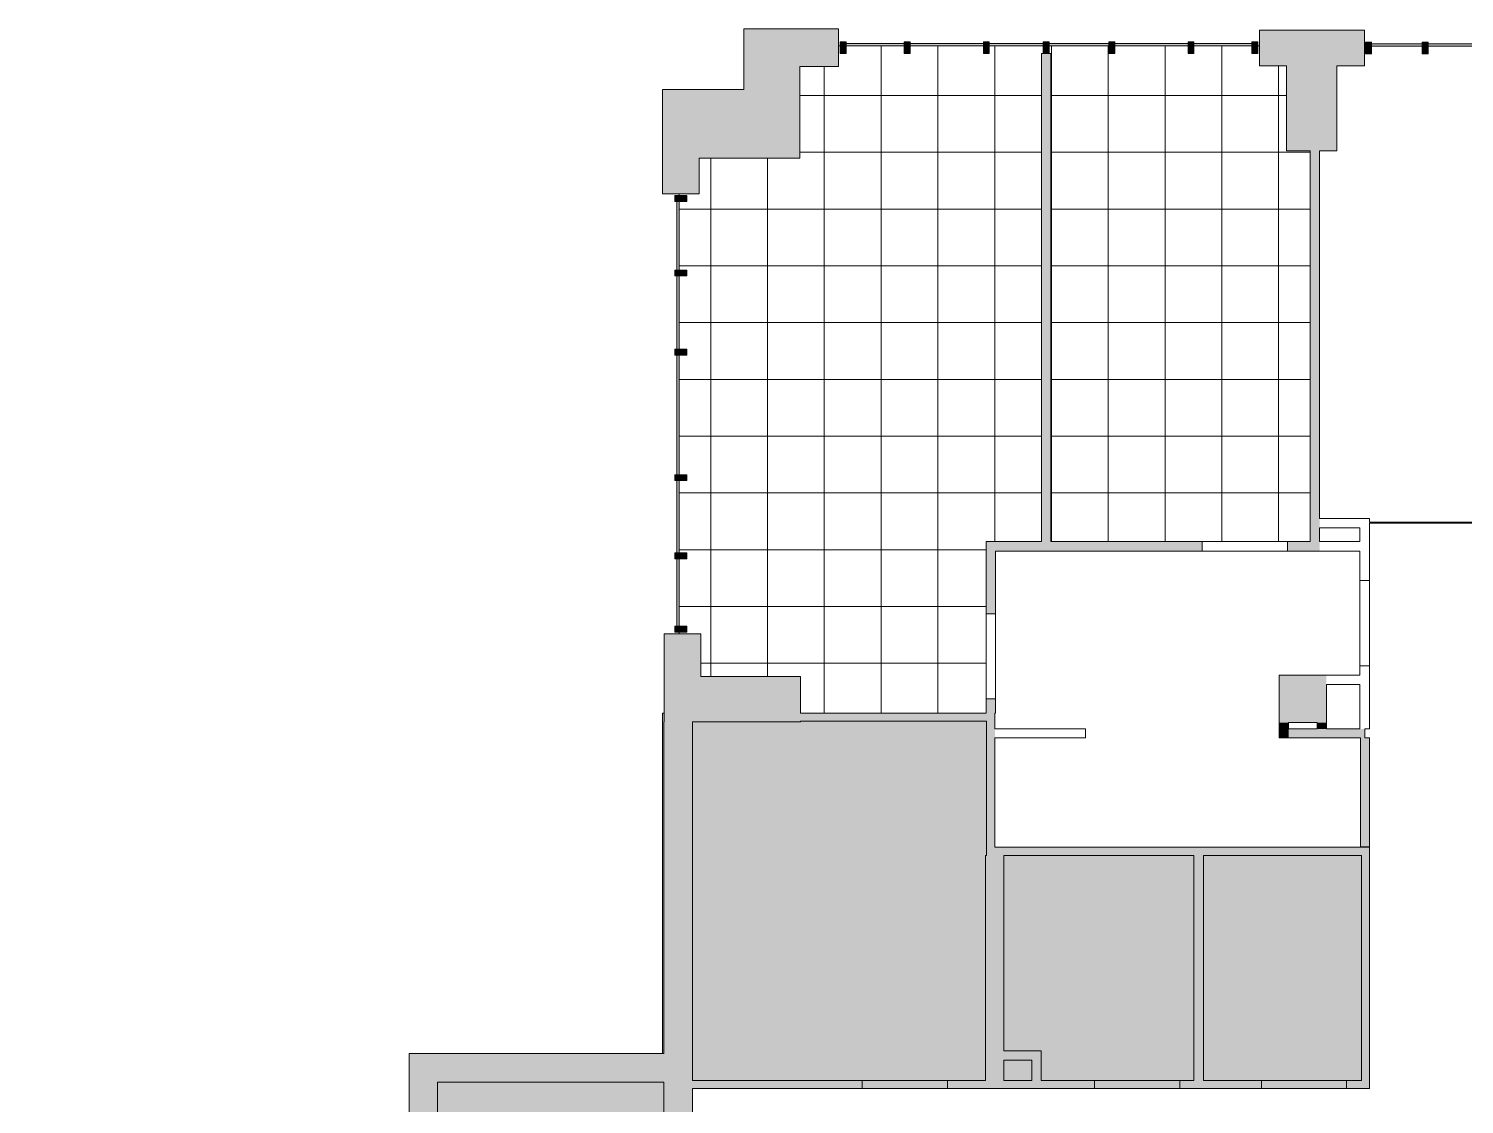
# Model space of a CAD drawing. Header units: inches. Extents: x -674 to 800, y -349 to 915.
# Drawn here: x -674 to -67, y 461 to 915 of the extents above; entities that cross this region are included whole.
import ezdxf

# ---------------------------------------------------------------- set-up
doc = ezdxf.new("R2010")
doc.units = ezdxf.units.IN
doc.header["$MEASUREMENT"] = 0
for name, color, linetype, lineweight in [('A-CLNG', 13, 'Continuous', 9), ('A-CLNG-PATT', 13, 'Continuous', 9), ('A-DETL-GENF', 92, 'Continuous', 9), ('A-DETL-THIN', 151, 'Continuous', 9), ('A-GLAZ-CURT', 52, 'Continuous', 13), ('A-GLAZ-CWMG', 51, 'Continuous', 13), ('A-WALL', 113, 'Continuous', 13), ('A-WALL-PATT', 111, 'Continuous', 13), ('I-WALL', 2, 'Continuous', 9)]:
    doc.layers.add(name, color=color, linetype=linetype, lineweight=lineweight)

# ---------------------------------------------------------------- blocks, each defined once
blk = doc.blocks.new('System Panel - Glazed-1562996-Reflected Ceiling Plan')
at = {"layer": 'A-GLAZ-CURT', "lineweight": 9}
blk.add_hatch(color=55, dxfattribs=at).paths.add_polyline_path([(12.25, 0.75), (12.25, 1.75), (-12.25, 1.75), (-12.25, 0.75)], flags=0)
at = {"layer": 'A-GLAZ-CURT', "color": 7, "lineweight": 20}
for p, q in [((-12.25, 0.75), (-12.25, 1.75)), ((-12.25, 1.75), (12.25, 1.75)), ((12.25, 0.75), (-12.25, 0.75)), ((12.25, 1.75), (12.25, 0.75))]:
    blk.add_line(p, q, dxfattribs=at)
blk = doc.blocks.new('System Panel - Glazed-1562998-Reflected Ceiling Plan')
at = {"layer": 'A-GLAZ-CURT', "lineweight": 9}
blk.add_hatch(color=55, dxfattribs=at).paths.add_polyline_path([(15.5, 0.75), (15.5, 1.75), (-15.5, 1.75), (-15.5, 0.75)], flags=0)
at = {"layer": 'A-GLAZ-CURT', "color": 7, "lineweight": 20}
for p, q in [((-15.5, 0.75), (-15.5, 1.75)), ((-15.5, 1.75), (15.5, 1.75)), ((15.5, 0.75), (-15.5, 0.75)), ((15.5, 1.75), (15.5, 0.75))]:
    blk.add_line(p, q, dxfattribs=at)
blk = doc.blocks.new('System Panel - Glazed-1563122-Reflected Ceiling Plan')
at = {"layer": 'A-GLAZ-CURT', "lineweight": 9}
blk.add_hatch(color=55, dxfattribs=at).paths.add_polyline_path([(-11.375, 0.75), (11.375, 0.75), (11.375, 1.75), (-11.375, 1.75)], flags=0)
at = {"layer": 'A-GLAZ-CURT', "color": 7, "lineweight": 20}
for p, q in [((-11.375, 0.75), (-11.375, 1.75)), ((-11.375, 1.75), (11.375, 1.75)), ((11.375, 0.75), (-11.375, 0.75)), ((11.375, 1.75), (11.375, 0.75))]:
    blk.add_line(p, q, dxfattribs=at)
blk = doc.blocks.new('System Panel - Glazed-1563123-Reflected Ceiling Plan')
at = {"layer": 'A-GLAZ-CURT', "lineweight": 9}
blk.add_hatch(color=55, dxfattribs=at).paths.add_polyline_path([(-12.625, 0.75), (12.625, 0.75), (12.625, 1.75), (-12.625, 1.75)], flags=0)
at = {"layer": 'A-GLAZ-CURT', "color": 7, "lineweight": 20}
for p, q in [((-12.625, 0.75), (-12.625, 1.75)), ((-12.625, 1.75), (12.625, 1.75)), ((12.625, 0.75), (-12.625, 0.75)), ((12.625, 1.75), (12.625, 0.75))]:
    blk.add_line(p, q, dxfattribs=at)
blk = doc.blocks.new('Rectangular Mullion - Rectangular Mullion 1-1562989-Reflected Ceiling Plan')
at = {"layer": 'A-GLAZ-CWMG', "lineweight": 9}
blk.add_hatch(color=55, dxfattribs=at).paths.add_polyline_path([(1.25, 2.5), (1.25, -2.5), (-1.25, -2.5), (-1.25, 2.5)], flags=0)
at = {"layer": 'A-GLAZ-CWMG', "color": 7, "lineweight": 20}
for p, q in [((1.25, 2.5), (-1.25, 2.5)), ((-1.25, 2.5), (-1.25, -2.5)), ((1.25, -2.5), (1.25, 2.5)), ((-1.25, -2.5), (1.25, -2.5))]:
    blk.add_line(p, q, dxfattribs=at)
blk = doc.blocks.new('System Panel - Glazed-1563109-Reflected Ceiling Plan')
at = {"layer": 'A-GLAZ-CURT', "lineweight": 9}
blk.add_hatch(color=55, dxfattribs=at).paths.add_polyline_path([(10.75, 0.75), (10.75, 1.75), (-10.75, 1.75), (-10.75, 0.75)], flags=0)
at = {"layer": 'A-GLAZ-CURT', "color": 7, "lineweight": 20}
for p, q in [((-10.75, 0.75), (-10.75, 1.75)), ((-10.75, 1.75), (10.75, 1.75)), ((10.75, 0.75), (-10.75, 0.75)), ((10.75, 1.75), (10.75, 0.75))]:
    blk.add_line(p, q, dxfattribs=at)
blk = doc.blocks.new('System Panel - Glazed-1569523-Reflected Ceiling Plan')
at = {"layer": 'A-GLAZ-CURT', "lineweight": 9}
blk.add_hatch(color=55, dxfattribs=at).paths.add_polyline_path([(14.25, -0.75), (-14.25, -0.75), (-14.25, -1.75), (14.25, -1.75)], flags=0)
at = {"layer": 'A-GLAZ-CURT', "color": 7, "lineweight": 20}
for p, q in [((-14.25, -1.75), (-14.25, -0.75)), ((-14.25, -0.75), (14.25, -0.75)), ((14.25, -1.75), (-14.25, -1.75)), ((14.25, -0.75), (14.25, -1.75))]:
    blk.add_line(p, q, dxfattribs=at)
blk = doc.blocks.new('System Panel - Glazed-1569524-Reflected Ceiling Plan')
at = {"layer": 'A-GLAZ-CURT', "lineweight": 9}
blk.add_hatch(color=55, dxfattribs=at).paths.add_polyline_path([(15.25, -0.75), (-15.25, -0.75), (-15.25, -1.75), (15.25, -1.75)], flags=0)
at = {"layer": 'A-GLAZ-CURT', "color": 7, "lineweight": 20}
for p, q in [((-15.25, -1.75), (-15.25, -0.75)), ((-15.25, -0.75), (15.25, -0.75)), ((15.25, -1.75), (-15.25, -1.75)), ((15.25, -0.75), (15.25, -1.75))]:
    blk.add_line(p, q, dxfattribs=at)
blk = doc.blocks.new('System Panel - Glazed-1569525-Reflected Ceiling Plan')
at = {"layer": 'A-GLAZ-CURT', "lineweight": 9}
blk.add_hatch(color=55, dxfattribs=at).paths.add_polyline_path([(25.25, -0.75), (-25.25, -0.75), (-25.25, -1.75), (25.25, -1.75)], flags=0)
at = {"layer": 'A-GLAZ-CURT', "color": 7, "lineweight": 20}
for p, q in [((-25.25, -1.75), (-25.25, -0.75)), ((-25.25, -0.75), (25.25, -0.75)), ((25.25, -1.75), (-25.25, -1.75)), ((25.25, -0.75), (25.25, -1.75))]:
    blk.add_line(p, q, dxfattribs=at)
blk = doc.blocks.new('System Panel - Glazed-1569526-Reflected Ceiling Plan')
at = {"layer": 'A-GLAZ-CURT', "lineweight": 9}
blk.add_hatch(color=55, dxfattribs=at).paths.add_polyline_path([(15.5, -0.75), (-15.5, -0.75), (-15.5, -1.75), (15.5, -1.75)], flags=0)
at = {"layer": 'A-GLAZ-CURT', "color": 7, "lineweight": 20}
for p, q in [((-15.5, -1.75), (-15.5, -0.75)), ((-15.5, -0.75), (15.5, -0.75)), ((15.5, -1.75), (-15.5, -1.75)), ((15.5, -0.75), (15.5, -1.75))]:
    blk.add_line(p, q, dxfattribs=at)
blk = doc.blocks.new('System Panel - Glazed-1569527-Reflected Ceiling Plan')
at = {"layer": 'A-GLAZ-CURT', "lineweight": 9}
blk.add_hatch(color=55, dxfattribs=at).paths.add_polyline_path([(14.5, -1.75), (14.5, -0.75), (-14.5, -0.75), (-14.5, -1.75), (-14.4, -1.75)], flags=0)
at = {"layer": 'A-GLAZ-CURT', "color": 7, "lineweight": 20}
for p, q in [((-14.5, -1.75), (-14.5, -0.75)), ((-14.5, -0.75), (14.5, -0.75)), ((14.5, -1.75), (-14.5, -1.75)), ((14.5, -0.75), (14.5, -1.75))]:
    blk.add_line(p, q, dxfattribs=at)
blk = doc.blocks.new('Rectangular Mullion - Rectangular Mullion 1-1568341-Reflected Ceiling Plan')
at = {"layer": 'A-GLAZ-CWMG', "lineweight": 9}
blk.add_hatch(color=55, dxfattribs=at).paths.add_polyline_path([(1.25, 2.5), (1.25, -2.5), (-1.25, -2.5), (-1.25, 2.5)], flags=0)
at = {"layer": 'A-GLAZ-CWMG', "color": 7, "lineweight": 20}
for p, q in [((1.25, 2.5), (-1.25, 2.5)), ((-1.25, 2.5), (-1.25, -2.5)), ((1.25, -2.5), (1.25, 2.5)), ((-1.25, -2.5), (1.25, -2.5))]:
    blk.add_line(p, q, dxfattribs=at)

msp = doc.modelspace()

# ---------------------------------------------------------------- hatches: boundary and pattern name
at = {"layer": 'A-CLNG-PATT', "lineweight": 13}
h = msp.add_hatch(dxfattribs=at)
h.set_pattern_fill('FP_8', color=256, style=0, pattern_type=2)
h.set_pattern_definition([(90, (-265.46, 766.905), (24, -1e-15), []), (0, (-265.46, 766.905), (0, -24), [])])
h.paths.add_polyline_path([(-269.09, 625.9), (-269.09, 698.39), (-245.71, 698.39), (-245.71, 904.65), (-244.96, 904.65), (-244.96, 907.9), (-267.71, 907.9), (-267.71, 904.65), (-270.21, 904.65), (-270.21, 907.9), (-301.21, 907.9), (-301.21, 904.65), (-303.71, 904.65), (-303.71, 907.9), (-328.21, 907.9), (-328.21, 904.65), (-330.71, 904.65), (-330.71, 907.9), (-331.46, 907.9), (-331.46, 899.15), (-347.84, 899.13), (-347.84, 860.4), (-390.34, 860.4), (-390.34, 845.4), (-398.84, 845.4), (-398.84, 844.65), (-395.59, 844.65), (-395.59, 842.15), (-398.84, 842.15), (-398.84, 813.15), (-395.59, 813.15), (-395.59, 810.65), (-398.84, 810.65), (-398.84, 779.65), (-395.59, 779.65), (-395.59, 777.15), (-398.84, 777.15), (-398.84, 726.65), (-395.59, 726.65), (-395.59, 724.15), (-398.84, 724.15), (-398.84, 693.65), (-395.59, 693.65), (-395.59, 691.15), (-398.84, 691.15), (-398.84, 662.65), (-395.59, 662.65), (-395.59, 660.15), (-398.84, 660.15), (-398.84, 659.4), (-389.59, 659.4), (-389.59, 641.4), (-347.46, 641.4), (-347.46, 625.9)], flags=0)
h.paths.add_polyline_path([(-150.92, 698.39), (-132.09, 698.39), (-132.09, 863.47), (-142.09, 863.47), (-142.09, 899.47), (-153.46, 899.47), (-153.46, 907.9), (-154.21, 907.9), (-154.21, 904.65), (-156.71, 904.65), (-156.71, 907.9), (-181.21, 907.9), (-181.21, 904.65), (-183.71, 904.65), (-183.71, 907.9), (-214.71, 907.9), (-214.71, 904.65), (-217.21, 904.65), (-217.21, 907.9), (-242.46, 907.9), (-242.46, 904.65), (-241.71, 904.65), (-241.71, 698.39), (-177.71, 698.39)], flags=0)
at = {"layer": 'A-DETL-GENF'}
h = msp.add_hatch(color=9, dxfattribs=at)
h.paths.add_polyline_path([(-350.09, 126.28), (-347.84, 126.28), (-347.84, 161.03), (-348.71, 161.03), (-348.71, 143.15), (-366.71, 143.15), (-366.71, 161.03), (-392.96, 161.03), (-392.96, 126.28), (-362.64, 126.28)], flags=0)
h.paths.add_polyline_path([(-673.71, 161.4), (-673.61, 161.4), (-673.61, 268.9), (-673.71, 268.9), (-673.71, 165.4)], flags=0)
h.paths.add_polyline_path([(-347.84, 165.03), (-347.84, 199.65), (-343.84, 199.65), (-343.84, 235.65), (-347.84, 235.65), (-347.84, 241.65), (-393.21, 241.65), (-393.21, 240.9), (-405.21, 240.9), (-405.21, 264.9), (-669.61, 264.9), (-669.61, 165.4), (-404.96, 165.4), (-404.96, 180.4), (-392.96, 180.4), (-392.96, 165.03), (-348.71, 165.03)], flags=0)
h.paths.add_polyline_path([(-264.21, 242.28), (-264.21, 245.65), (-259.21, 245.65), (-259.21, 274.37), (-305.21, 274.37), (-305.21, 245.65), (-300.21, 245.65), (-300.21, 242.28)], flags=0)
h.paths.add_polyline_path([(-113.21, 245.65), (-113.21, 347.11), (-125.71, 347.11), (-125.71, 245.65)], flags=0)
h.paths.add_polyline_path([(-359.21, 245.65), (-309.21, 245.65), (-309.21, 278.37), (-308.21, 278.37), (-308.21, 284.52), (-307.21, 284.52), (-307.21, 278.37), (-259.21, 278.37), (-259.21, 313.02), (-307.21, 313.02), (-307.21, 308.52), (-308.21, 308.52), (-308.21, 318.52), (-307.21, 318.52), (-307.21, 314.02), (-259.21, 314.02), (-259.21, 348.85), (-307.21, 348.85), (-307.21, 342.52), (-308.21, 342.52), (-308.21, 352.85), (-250.14, 352.85), (-250.14, 396.54), (-269.14, 396.54), (-269.14, 400.54), (-236.14, 400.54), (-236.14, 396.54), (-246.14, 396.54), (-246.14, 352.85), (-187.89, 352.85), (-187.89, 348.85), (-237.46, 348.85), (-237.46, 315.9), (-189.46, 315.9), (-189.46, 320.03), (-188.46, 320.03), (-188.46, 309.39), (-189.46, 309.39), (-189.46, 314.9), (-237.46, 314.9), (-237.46, 279.87), (-189.46, 279.87), (-189.46, 285.39), (-188.46, 285.39), (-188.46, 273.51), (-189.46, 273.51), (-189.46, 278.87), (-237.46, 278.87), (-237.46, 245.65), (-189.46, 245.65), (-189.46, 249.51), (-188.46, 249.51), (-188.46, 245.65), (-129.71, 245.65), (-129.71, 347.11), (-154.99, 347.11), (-154.99, 396.54), (-200.14, 396.54), (-200.14, 400.54), (-109.84, 400.54), (-109.84, 401.28), (-393.21, 401.28), (-393.21, 400.54), (-305.14, 400.54), (-305.14, 396.54), (-349.96, 396.54), (-349.96, 380.54), (-377.09, 380.54), (-377.09, 311.65), (-350.09, 311.65), (-350.09, 307.65), (-377.09, 307.65), (-377.09, 276.87), (-359.21, 276.87), (-359.21, 275.87), (-377.09, 275.87), (-377.09, 245.65), (-362.64, 245.65)], flags=0)
h.paths.add_polyline_path([(-245.96, 245.65), (-241.46, 245.65), (-241.46, 348.85), (-255.21, 348.85), (-255.21, 245.65)], flags=0)
h.paths.add_polyline_path([(-393.21, 245.65), (-381.09, 245.65), (-381.09, 380.54), (-393.21, 380.54), (-393.21, 247.86)], flags=0)
h.paths.add_polyline_path([(-468.5, 276.9), (-405.21, 276.9), (-405.21, 417.9), (-393.21, 417.9), (-393.21, 453.9), (-405.21, 453.9), (-405.21, 469.93), (-500.96, 469.93), (-500.96, 276.9)], flags=0)
h.paths.add_polyline_path([(-189.46, 344.03), (-189.46, 348.66), (-188.46, 348.66), (-188.46, 344.03)], flags=0)
h.paths.add_polyline_path([(-113.96, 351.11), (-109.84, 351.11), (-109.84, 387.61), (-120.71, 387.61), (-120.71, 351.11)], flags=0)
h.paths.add_polyline_path([(-122.96, 351.11), (-122.96, 392.61), (-113.96, 392.61), (-113.96, 395.54), (-127.96, 395.54), (-127.96, 380.54), (-145.96, 380.54), (-145.96, 395.54), (-150.99, 395.54), (-150.99, 351.11), (-125.71, 351.11)], flags=0)
h.paths.add_polyline_path([(-367.96, 384.54), (-367.96, 396.54), (-393.21, 396.54), (-393.21, 384.54), (-377.09, 384.54)], flags=0)
h.paths.add_polyline_path([(-116.71, 467.15), (-116.71, 470.65), (-110.46, 470.65), (-110.46, 565.65), (-177.25, 565.65), (-177.25, 470.65), (-152.71, 470.65), (-152.71, 467.15), (-150.92, 467.15)], flags=0)
h.paths.add_polyline_path([(-223.25, 467.15), (-187.25, 467.15), (-187.25, 470.65), (-181.25, 470.65), (-181.25, 565.65), (-261.55, 565.65), (-261.55, 470.65), (-223.25, 470.65)], flags=0)
h.paths.add_polyline_path([(-321.42, 467.15), (-285.42, 467.15), (-285.42, 470.65), (-269.3, 470.65), (-269.3, 565.65), (-268.84, 565.65), (-268.84, 622.4), (-347.46, 622.4), (-347.46, 622.15), (-393.21, 622.15), (-393.21, 470.65), (-321.42, 470.65)], flags=0)
h.paths.add_polyline_path([(-405.21, 481.93), (-405.21, 622.15), (-405.09, 622.15), (-405.09, 625.9), (-405.84, 625.9), (-405.84, 481.93)], flags=0)
at = {"layer": 'A-WALL-PATT'}
for points in [[(-362.64, 860.4), (-347.84, 860.4), (-347.84, 915.15), (-371.46, 915.15), (-371.46, 860.4)], [(-347.84, 899.15), (-331.46, 899.15), (-331.46, 915.15), (-347.84, 915.15), (-347.84, 899.47)], [(-109.07, 899.47), (-109.07, 914.47), (-153.46, 914.47), (-153.46, 899.47), (-120.84, 899.47)], [(-241.71, 698.39), (-241.71, 904.65), (-245.71, 904.65), (-245.71, 698.39)], [(-142.09, 863.47), (-120.84, 863.47), (-120.84, 899.47), (-142.09, 899.47), (-142.09, 899.15)], [(-405.84, 845.4), (-390.34, 845.4), (-390.34, 889.4), (-405.84, 889.4), (-405.84, 860.4)], [(-371.46, 860.4), (-371.46, 889.4), (-390.34, 889.4), (-390.34, 860.4)], [(-128.09, 694.39), (-128.09, 863.47), (-132.09, 863.47), (-132.09, 694.39), (-131.84, 694.39)], [(-405.09, 622.15), (-389.59, 622.15), (-389.59, 659.4), (-405.09, 659.4), (-405.09, 643.51)], [(-362.64, 622.15), (-347.46, 622.15), (-347.46, 641.4), (-389.59, 641.4), (-389.59, 622.15)], [(-141.21, 621.9), (-125.21, 621.9), (-125.21, 641.9), (-145.21, 641.9), (-145.21, 621.9)], [(-337.95, 622.4), (-268.84, 622.4), (-268.84, 625.9), (-347.46, 625.9), (-347.46, 622.4)], [(-265.34, 569.15), (-265.34, 625.9), (-268.84, 625.9), (-268.84, 569.15)], [(-145.21, 615.42), (-141.21, 615.42), (-141.21, 621.9), (-145.21, 621.9), (-145.21, 619.17)], [(-110.46, 615.42), (-108.95, 615.42), (-108.95, 619.17), (-141.21, 619.17), (-141.21, 615.42), (-110.82, 615.42)], [(-125.21, 619.17), (-125.21, 621.9), (-129.21, 621.9), (-129.21, 619.17)], [(-110.46, 569.3), (-107.07, 569.33), (-107.07, 615.42), (-110.82, 615.42), (-110.82, 569.3)], [(-269.3, 470.65), (-261.55, 470.65), (-261.55, 565.65), (-269.3, 565.65)], [(-256.78, 565.65), (-110.46, 565.65), (-110.46, 569.15), (-268.84, 569.15), (-268.84, 565.65), (-261.55, 565.65)], [(-177.25, 470.65), (-177.25, 565.65), (-181.25, 565.65), (-181.25, 470.65)], [(-110.46, 470.65), (-106.96, 470.65), (-106.96, 569.15), (-110.46, 569.15), (-110.46, 553.09)], [(-512.96, 469.93), (-405.21, 469.93), (-405.21, 481.93), (-512.96, 481.93)], [(-500.96, 264.9), (-500.96, 469.93), (-512.96, 469.93), (-512.96, 264.9)]]:
    msp.add_hatch(color=8, dxfattribs=at).paths.add_polyline_path(points, flags=0)
h = msp.add_hatch(color=8, dxfattribs=at)
h.paths.add_polyline_path([(-265.34, 625.9), (-265.09, 625.9), (-265.09, 631.9), (-269.09, 631.9), (-269.09, 625.9), (-268.84, 625.9)], flags=0)
h.paths.add_polyline_path([(-269.09, 667.9), (-265.09, 667.9), (-265.09, 698.39), (-269.09, 698.39)], flags=0)
h = msp.add_hatch(color=8, dxfattribs=at)
h.paths.add_polyline_path([(-141.71, 694.39), (-132.09, 694.39), (-132.09, 698.39), (-141.71, 698.39)], flags=0)
h.paths.add_polyline_path([(-241.71, 694.39), (-177.71, 694.39), (-177.71, 698.39), (-265.09, 698.39), (-265.09, 694.39), (-245.71, 694.39)], flags=0)
h = msp.add_hatch(color=8, dxfattribs=at)
h.paths.add_polyline_path([(-404.96, 240.9), (-393.21, 240.9), (-393.21, 417.9), (-405.21, 417.9), (-405.21, 240.9)], flags=0)
h.paths.add_polyline_path([(-405.21, 453.9), (-393.21, 453.9), (-393.21, 622.15), (-405.21, 622.15), (-405.21, 462.67)], flags=0)
h = msp.add_hatch(color=8, dxfattribs=at)
h.paths.add_polyline_path([(-110.46, 467.15), (-106.96, 467.15), (-106.96, 470.65), (-116.71, 470.65), (-116.71, 467.15)], flags=0)
h.paths.add_polyline_path([(-181.25, 467.15), (-152.71, 467.15), (-152.71, 470.65), (-187.25, 470.65), (-187.25, 467.15)], flags=0)
h.paths.add_polyline_path([(-269.3, 467.15), (-223.25, 467.15), (-223.25, 470.65), (-285.42, 470.65), (-285.42, 467.15)], flags=0)
h.paths.add_polyline_path([(-347.46, 467.15), (-321.42, 467.15), (-321.42, 470.65), (-393.21, 470.65), (-393.21, 467.15), (-362.64, 467.15)], flags=0)

# ---------------------------------------------------------------- linework, layer by layer
at = {"layer": 'A-CLNG', "lineweight": 13}
for p, q in [((-331.46, 907.9), (-330.71, 907.9)), ((-154.21, 907.9), (-153.46, 907.9)), ((-398.84, 844.65), (-398.84, 845.4)), ((-398.84, 659.4), (-398.84, 660.15))]:
    msp.add_line(p, q, dxfattribs=at)
at = {"layer": 'A-DETL-THIN'}
for p, q in [((-405.09, 625.9), (-405.84, 625.9)), ((-405.84, 625.9), (-405.84, 481.93)), ((-321.42, 467.15), (-285.42, 467.15)), ((-223.25, 467.15), (-187.25, 467.15)), ((-152.71, 467.15), (-116.71, 467.15))]:
    msp.add_line(p, q, dxfattribs=at)
at = {"layer": 'A-WALL', "color": 7, "lineweight": 20}
for p, q in [((-371.46, 889.4), (-371.46, 915.15)), ((-371.46, 915.15), (-331.46, 915.15)), ((-331.46, 915.15), (-331.46, 899.15)), ((-153.46, 914.47), (-109.07, 914.47)), ((-153.46, 899.47), (-153.46, 914.47)), ((-109.07, 914.47), (-109.07, 899.47)), ((-245.71, 698.39), (-245.71, 904.65)), ((-245.71, 904.65), (-241.71, 904.65)), ((-241.71, 904.65), (-241.71, 698.39)), ((-347.84, 899.15), (-347.84, 860.4)), ((-331.46, 899.15), (-347.84, 899.15)), ((-142.09, 899.47), (-153.46, 899.47)), ((-142.09, 863.47), (-142.09, 899.47)), ((-109.07, 899.47), (-120.84, 899.47)), ((-120.84, 899.47), (-120.84, 863.47)), ((-405.84, 845.4), (-405.84, 889.4)), ((-405.84, 889.4), (-371.46, 889.4)), ((-132.09, 863.47), (-142.09, 863.47)), ((-132.09, 698.39), (-132.09, 863.47)), ((-120.84, 863.47), (-128.09, 863.47)), ((-128.09, 863.47), (-128.09, 708.14)), ((-390.34, 860.4), (-390.34, 845.4)), ((-347.84, 860.4), (-390.34, 860.4)), ((-390.34, 845.4), (-405.84, 845.4)), ((-128.09, 708.14), (-107.07, 708.14)), ((-128.09, 704.14), (-128.09, 698.39)), ((-111.07, 704.14), (-128.09, 704.14)), ((-111.07, 698.39), (-111.07, 704.14)), ((-107.07, 708.14), (-107.07, 706.64)), ((-107.07, 706.14), (-107.07, 681.9)), ((-269.09, 698.39), (-245.71, 698.39)), ((-269.09, 667.9), (-269.09, 698.39)), ((-241.71, 698.39), (-177.71, 698.39)), ((-177.71, 698.39), (-177.71, 694.39)), ((-141.71, 698.39), (-132.09, 698.39)), ((-141.71, 694.39), (-141.71, 698.39)), ((-128.09, 698.39), (-111.07, 698.39)), ((-177.71, 694.39), (-265.09, 694.39)), ((-265.09, 694.39), (-265.09, 667.9)), ((-111.07, 694.39), (-141.71, 694.39)), ((-111.07, 681.9), (-111.07, 694.39)), ((-107.07, 681.9), (-111.07, 681.9)), ((-265.09, 667.9), (-269.09, 667.9)), ((-405.09, 622.15), (-405.09, 659.4)), ((-405.09, 659.4), (-389.59, 659.4)), ((-389.59, 659.4), (-389.59, 641.4)), ((-111.07, 641.9), (-111.07, 645.9)), ((-111.07, 645.9), (-107.07, 645.9)), ((-107.07, 645.9), (-107.07, 619.17)), ((-389.59, 641.4), (-347.46, 641.4)), ((-347.46, 641.4), (-347.46, 625.9)), ((-145.21, 615.42), (-145.21, 641.9)), ((-145.21, 641.9), (-111.07, 641.9)), ((-125.21, 637.9), (-125.21, 619.17)), ((-111.07, 637.9), (-125.21, 637.9)), ((-111.07, 619.17), (-111.07, 637.9)), ((-269.09, 625.9), (-269.09, 631.9)), ((-269.09, 631.9), (-265.09, 631.9)), ((-265.09, 631.9), (-265.09, 625.9)), ((-347.46, 625.9), (-269.09, 625.9)), ((-265.34, 625.9), (-265.34, 619.17)), ((-265.09, 625.9), (-265.34, 625.9)), ((-405.21, 481.93), (-405.21, 622.15)), ((-405.21, 622.15), (-405.09, 622.15)), ((-393.21, 622.15), (-393.21, 470.65)), ((-347.46, 622.15), (-393.21, 622.15)), ((-347.46, 622.4), (-347.46, 622.15)), ((-268.84, 622.4), (-347.46, 622.4)), ((-268.84, 565.65), (-268.84, 622.4)), ((-265.34, 619.17), (-227.09, 619.17)), ((-227.09, 619.17), (-227.09, 615.42)), ((-129.21, 621.9), (-141.21, 621.9)), ((-141.21, 621.9), (-141.21, 619.17)), ((-141.21, 619.17), (-129.21, 619.17)), ((-129.21, 619.17), (-129.21, 621.9)), ((-125.21, 619.17), (-111.07, 619.17)), ((-108.95, 619.17), (-108.95, 615.42)), ((-107.07, 619.17), (-108.95, 619.17)), ((-265.34, 615.42), (-265.34, 569.15)), ((-227.09, 615.42), (-265.34, 615.42)), ((-110.82, 615.42), (-145.21, 615.42)), ((-110.82, 569.3), (-110.82, 615.42)), ((-108.95, 615.42), (-107.07, 615.42)), ((-107.07, 615.42), (-107.07, 569.3)), ((-269.3, 470.65), (-269.3, 565.65)), ((-269.3, 565.65), (-268.84, 565.65)), ((-265.34, 569.15), (-106.96, 569.15)), ((-181.25, 565.65), (-261.55, 565.65)), ((-261.55, 565.65), (-261.55, 483.15)), ((-181.25, 470.65), (-181.25, 565.65)), ((-110.46, 565.65), (-177.25, 565.65)), ((-177.25, 565.65), (-177.25, 470.65)), ((-107.07, 569.3), (-110.82, 569.3)), ((-110.46, 470.65), (-110.46, 565.65)), ((-106.96, 569.15), (-106.96, 467.15)), ((-512.96, 481.93), (-405.21, 481.93)), ((-512.96, 268.9), (-512.96, 481.93)), ((-261.55, 483.15), (-245.75, 483.15)), ((-245.75, 483.15), (-245.75, 470.65)), ((-261.55, 479.15), (-261.55, 470.65)), ((-249.75, 479.15), (-261.55, 479.15)), ((-249.75, 470.65), (-249.75, 479.15)), ((-405.21, 469.93), (-500.96, 469.93)), ((-500.96, 469.93), (-500.96, 276.9)), ((-405.21, 453.9), (-405.21, 469.93)), ((-393.21, 470.65), (-321.42, 470.65)), ((-321.42, 470.65), (-321.42, 467.15)), ((-285.42, 467.15), (-285.42, 470.65)), ((-285.42, 470.65), (-269.3, 470.65)), ((-261.55, 470.65), (-249.75, 470.65)), ((-245.75, 470.65), (-223.25, 470.65)), ((-223.25, 470.65), (-223.25, 467.15)), ((-187.25, 467.15), (-187.25, 470.65)), ((-187.25, 470.65), (-181.25, 470.65)), ((-177.25, 470.65), (-152.71, 470.65)), ((-152.71, 470.65), (-152.71, 467.15)), ((-116.71, 467.15), (-116.71, 470.65)), ((-116.71, 470.65), (-110.46, 470.65)), ((-393.21, 467.15), (-393.21, 453.9)), ((-321.42, 467.15), (-393.21, 467.15)), ((-223.25, 467.15), (-285.42, 467.15)), ((-152.71, 467.15), (-187.25, 467.15)), ((-106.96, 467.15), (-116.71, 467.15))]:
    msp.add_line(p, q, dxfattribs=at)
at = {"layer": 'A-WALL'}
for p, q in [((-141.71, 698.39), (-177.71, 698.39)), ((-177.71, 694.39), (-141.71, 694.39)), ((-111.07, 681.9), (-111.07, 645.9)), ((-107.07, 645.9), (-107.07, 681.9)), ((-269.09, 667.9), (-269.09, 631.9)), ((-265.09, 631.9), (-265.09, 667.9)), ((-285.42, 470.65), (-321.42, 470.65)), ((-187.25, 470.65), (-223.25, 470.65)), ((-116.71, 470.65), (-152.71, 470.65)), ((-321.42, 467.15), (-285.42, 467.15)), ((-223.25, 467.15), (-187.25, 467.15)), ((-152.71, 467.15), (-116.71, 467.15))]:
    msp.add_line(p, q, dxfattribs=at)
at = {"layer": 'I-WALL', "color": 7, "lineweight": 20}
for p, q in [((-107.07, 706.64), (-103.07, 706.64)), ((-103.07, 706.14), (-107.07, 706.14)), ((-103.07, 706.64), (-103.07, 706.14)), ((-67.07, 706.14), (-67.07, 706.64)), ((-67.07, 706.64), (24.79, 706.64)), ((24.79, 706.14), (-67.07, 706.14))]:
    msp.add_line(p, q, dxfattribs=at)
at = {"layer": 'I-WALL', "lineweight": 13}
for p, q in [((-67.07, 706.64), (-103.07, 706.64)), ((-103.07, 706.14), (-67.07, 706.14))]:
    msp.add_line(p, q, dxfattribs=at)

# ---------------------------------------------------------------- block references
at = {"layer": 'A-GLAZ-CURT', "lineweight": 9}
for name, p in [('System Panel - Glazed-1562996-Reflected Ceiling Plan', (-315.96, 907.15)), ('System Panel - Glazed-1562998-Reflected Ceiling Plan', (-285.71, 907.15)), ('System Panel - Glazed-1563122-Reflected Ceiling Plan', (-256.34, 907.15)), ('System Panel - Glazed-1563123-Reflected Ceiling Plan', (-229.84, 907.15)), ('System Panel - Glazed-1562998-Reflected Ceiling Plan', (-199.21, 907.15)), ('System Panel - Glazed-1562996-Reflected Ceiling Plan', (-168.96, 907.15)), ('System Panel - Glazed-1563109-Reflected Ceiling Plan', (-95.46, 906.97)), ('System Panel - Glazed-1562998-Reflected Ceiling Plan', (-66.71, 906.97))]:
    msp.add_blockref(name, p, dxfattribs=at)
at = {"layer": 'A-GLAZ-CURT', "lineweight": 9, "rotation": 269.9999999999999}
for name, p in [('System Panel - Glazed-1569527-Reflected Ceiling Plan', (-398.09, 827.65)), ('System Panel - Glazed-1569526-Reflected Ceiling Plan', (-398.09, 795.15)), ('System Panel - Glazed-1569525-Reflected Ceiling Plan', (-398.09, 751.9)), ('System Panel - Glazed-1569524-Reflected Ceiling Plan', (-398.09, 708.9)), ('System Panel - Glazed-1569523-Reflected Ceiling Plan', (-398.09, 676.9))]:
    msp.add_blockref(name, p, dxfattribs=at)
at = {"layer": 'A-GLAZ-CWMG', "lineweight": 9, "extrusion": (0, 0, -1)}
for name, p, rotation in [('Rectangular Mullion - Rectangular Mullion 1-1562989-Reflected Ceiling Plan', (329.46, 907.15), 180), ('Rectangular Mullion - Rectangular Mullion 1-1562989-Reflected Ceiling Plan', (302.46, 907.15), 180), ('Rectangular Mullion - Rectangular Mullion 1-1562989-Reflected Ceiling Plan', (268.96, 907.15), 180), ('Rectangular Mullion - Rectangular Mullion 1-1562989-Reflected Ceiling Plan', (243.71, 907.15), 180), ('Rectangular Mullion - Rectangular Mullion 1-1562989-Reflected Ceiling Plan', (215.96, 907.15), 180), ('Rectangular Mullion - Rectangular Mullion 1-1562989-Reflected Ceiling Plan', (182.46, 907.15), 180), ('Rectangular Mullion - Rectangular Mullion 1-1562989-Reflected Ceiling Plan', (155.46, 907.15), 180), ('Rectangular Mullion - Rectangular Mullion 1-1562989-Reflected Ceiling Plan', (107.46, 906.97), 180), ('Rectangular Mullion - Rectangular Mullion 1-1562989-Reflected Ceiling Plan', (83.46, 906.97), 180), ('Rectangular Mullion - Rectangular Mullion 1-1568341-Reflected Ceiling Plan', (398.09, 843.4), 270.0000000000001), ('Rectangular Mullion - Rectangular Mullion 1-1568341-Reflected Ceiling Plan', (398.09, 811.9), 270.0000000000001), ('Rectangular Mullion - Rectangular Mullion 1-1568341-Reflected Ceiling Plan', (398.09, 778.4), 270.0000000000001), ('Rectangular Mullion - Rectangular Mullion 1-1568341-Reflected Ceiling Plan', (398.09, 725.4), 270.0000000000001), ('Rectangular Mullion - Rectangular Mullion 1-1568341-Reflected Ceiling Plan', (398.09, 692.4), 270.0000000000001), ('Rectangular Mullion - Rectangular Mullion 1-1568341-Reflected Ceiling Plan', (398.09, 661.4), 270.0000000000001)]:
    msp.add_blockref(name, p, dxfattribs=dict(at, rotation=rotation))

doc.saveas('drawing.dxf')
